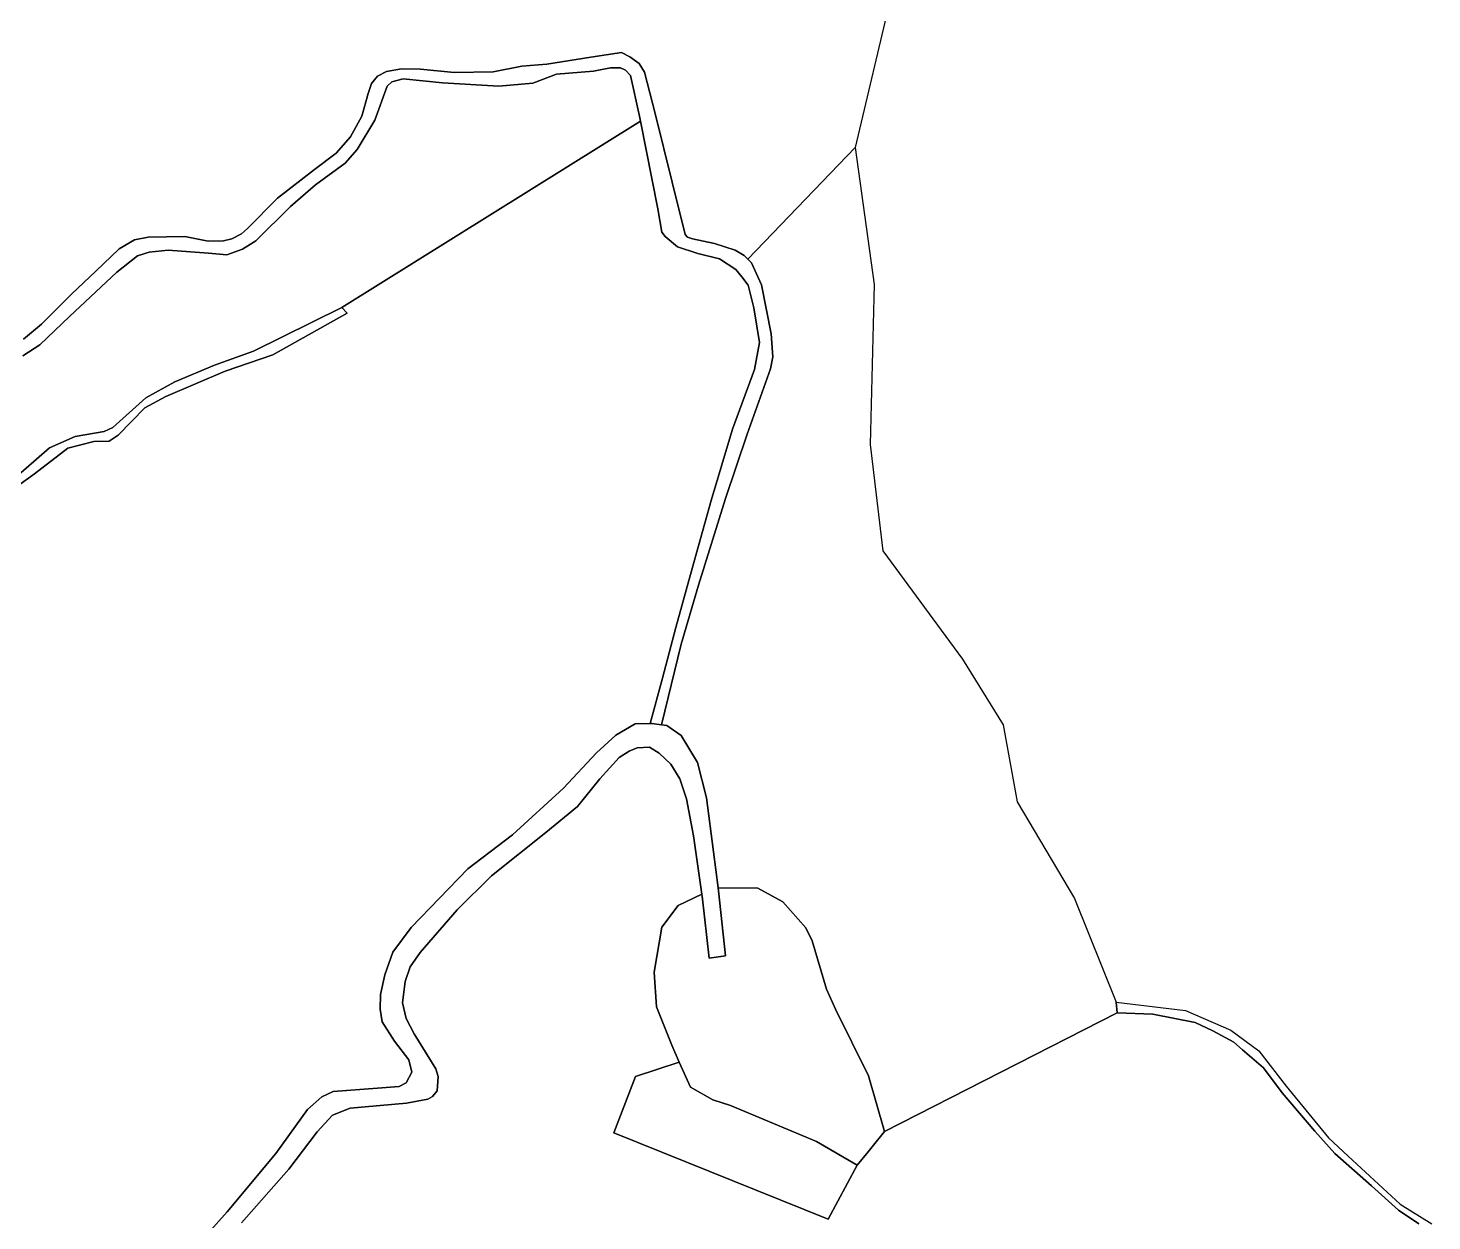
# Model space of a CAD drawing. Header units: inches. Extents: x 469449 to 472390, y 1000542 to 1004361.
# Drawn here: x 471325 to 472110, y 1002400 to 1003067 of the extents above; entities that cross this region are included whole.
import ezdxf

# ---------------------------------------------------------------- set-up
doc = ezdxf.new("R2010")
doc.units = ezdxf.units.IN
doc.header["$MEASUREMENT"] = 0
doc.layers.add('Gulele_10_07_New_Parcel', color=7, linetype='Continuous')

msp = doc.modelspace()

# ---------------------------------------------------------------- linework, layer by layer
at = {"layer": 'Gulele_10_07_New_Parcel'}
for points in [[(471807.19, 1003084.93), (471787.13, 1003000.3), (471727.1, 1002937.91), (471725.11, 1002939.97), (471720.1, 1002942.99), (471708.43, 1002946.63), (471696.24, 1002949.28), (471693.43, 1002950.22), (471691.99, 1002951.73), (471684.85, 1002980.91), (471675.24, 1003019.39), (471669.41, 1003042.58), (471666.33, 1003047.45), (471661.13, 1003051.19), (471656.46, 1003053.59), (471639.23, 1003050.99), (471614.69, 1003046.94), (471600.62, 1003045.97), (471584.59, 1003042.75), (471562.77, 1003042.41), (471544.1, 1003044.12), (471533.36, 1003044.46), (471524.99, 1003042.88), (471519.91, 1003040.21), (471516.62, 1003036.09), (471514.76, 1003030.66), (471511.14, 1003017.92), (471504.89, 1003006.32), (471496.88, 1002997.15), (471484.8, 1002988.09), (471463.96, 1002972.12), (471447.28, 1002955.16), (471443.87, 1002952.17), (471438.59, 1002949.29), (471433.85, 1002948.26), (471425.34, 1002948.05), (471412.23, 1002950.66), (471391.74, 1002950.18), (471384.12, 1002948.74), (471375.4, 1002943.66), (471362.43, 1002931.16), (471349.02, 1002918.48), (471332.08, 1002901.62), (471321.92, 1002893.24)], [(471321.92, 1002893.24), (471332.08, 1002901.62), (471349.02, 1002918.48), (471362.43, 1002931.16), (471375.4, 1002943.66), (471384.12, 1002948.74), (471391.74, 1002950.18), (471412.23, 1002950.66), (471425.34, 1002948.05), (471433.85, 1002948.26), (471438.59, 1002949.29), (471443.87, 1002952.17), (471447.28, 1002955.16), (471463.96, 1002972.12), (471484.8, 1002988.09), (471496.88, 1002997.15), (471504.89, 1003006.32), (471511.14, 1003017.92), (471514.76, 1003030.66), (471516.62, 1003036.09), (471519.91, 1003040.21), (471524.99, 1003042.88), (471533.36, 1003044.46), (471544.1, 1003044.12), (471562.77, 1003042.41), (471584.59, 1003042.75), (471600.62, 1003045.97), (471614.69, 1003046.94), (471639.23, 1003050.99), (471656.46, 1003053.59), (471661.13, 1003051.19), (471666.33, 1003047.45), (471669.41, 1003042.58), (471675.24, 1003019.39), (471684.85, 1002980.91), (471691.99, 1002951.73), (471693.43, 1002950.22), (471696.24, 1002949.28), (471708.43, 1002946.63), (471720.1, 1002942.99), (471725.11, 1002939.97), (471727.1, 1002937.91), (471729.09, 1002935.85), (471734.85, 1002923.52), (471740.2, 1002896.19), (471741.1, 1002883.34), (471739.79, 1002876.54), (471726.7, 1002840.07), (471714.62, 1002804.06), (471699.53, 1002755.64), (471689.84, 1002722.62), (471678.88, 1002677.47), (471673.38, 1002678.28), (471672.55, 1002678.26), (471679.42, 1002703.65), (471686.93, 1002731.97), (471696.03, 1002764.97), (471706.63, 1002802.98), (471718.47, 1002842.91), (471730.86, 1002876.32), (471733.61, 1002891.42), (471730.55, 1002910.75), (471727.36, 1002923.35), (471723.72, 1002928.09), (471720.36, 1002932.14), (471711.33, 1002938.08), (471699.18, 1002941.17), (471687.72, 1002944.81), (471680.79, 1002950.58), (471679.01, 1002952.98), (471676.71, 1002966.07), (471666.99, 1003015.19), (471666.44, 1003017.94), (471661.43, 1003040.74), (471658.76, 1003043.63), (471655.81, 1003044.86), (471650.21, 1003044.9), (471640.81, 1003043.11), (471620.11, 1003041.36), (471606.87, 1003036.28), (471587.92, 1003034.7), (471556.32, 1003036.59), (471534.42, 1003038.79), (471528.04, 1003037.07), (471525.43, 1003034.6), (471518.53, 1003015.61), (471508.51, 1002999.27), (471501.82, 1002991.54), (471485.34, 1002979.59), (471471.31, 1002967.4), (471451.95, 1002948.11), (471444.4, 1002943.58), (471435.62, 1002940.42), (471425.36, 1002941.21), (471402.91, 1002942.92), (471392.27, 1002941.89), (471385.65, 1002939.73), (471374.25, 1002930.6), (471347.73, 1002905.91), (471331.18, 1002889.98), (471321.51, 1002883.8)], [(471321.51, 1002883.8), (471331.18, 1002889.98), (471347.73, 1002905.91), (471374.25, 1002930.6), (471385.65, 1002939.73), (471392.27, 1002941.89), (471402.91, 1002942.92), (471425.36, 1002941.21), (471435.62, 1002940.42), (471444.4, 1002943.58), (471451.95, 1002948.11), (471471.31, 1002967.4), (471485.34, 1002979.59), (471501.82, 1002991.54), (471508.51, 1002999.27), (471518.53, 1003015.61), (471525.43, 1003034.6), (471528.04, 1003037.07), (471534.42, 1003038.79), (471556.32, 1003036.59), (471587.92, 1003034.7), (471606.87, 1003036.28), (471620.11, 1003041.36), (471640.81, 1003043.11), (471650.21, 1003044.9), (471655.81, 1003044.86), (471658.76, 1003043.63), (471661.43, 1003040.74), (471666.44, 1003017.94), (471666.99, 1003015.19), (471500.03, 1002910.95), (471450.57, 1002886.46), (471428.79, 1002878.7), (471406.7, 1002869.38), (471390.46, 1002860.4), (471372, 1002843.78), (471367.08, 1002841.56), (471350.91, 1002838.78), (471336.51, 1002832.5), (471314.73, 1002813.42)], [(471291.9, 1002791.93), (471328.04, 1002817.86), (471346.83, 1002832.25), (471361.23, 1002835.95), (471369.84, 1002836.19), (471375.01, 1002839.52), (471389.89, 1002854.78), (471401.58, 1002861.06), (471434.74, 1002875.29), (471461.44, 1002884.52), (471502.98, 1002907.75), (471500.03, 1002910.95), (471666.99, 1003015.19), (471676.71, 1002966.07), (471679.01, 1002952.98), (471680.79, 1002950.58), (471687.72, 1002944.81), (471699.18, 1002941.17), (471711.33, 1002938.08), (471720.36, 1002932.14), (471723.72, 1002928.09), (471727.36, 1002923.35), (471730.55, 1002910.75), (471733.61, 1002891.42), (471730.86, 1002876.32), (471718.47, 1002842.91), (471706.63, 1002802.98), (471696.03, 1002764.97), (471686.93, 1002731.97), (471679.42, 1002703.65), (471672.55, 1002678.26), (471664.03, 1002678.03), (471653.33, 1002671.63), (471642.5, 1002661.91), (471623.98, 1002642.15), (471595.44, 1002616.06), (471570.49, 1002597.02), (471538.89, 1002564.21), (471528.55, 1002550.3), (471524, 1002537.74), (471521.68, 1002526.62), (471521.43, 1002518.49), (471522.66, 1002511.48), (471529.55, 1002500.52), (471537.55, 1002490.06), (471539.15, 1002483.29), (471535.95, 1002477.26), (471532.16, 1002475.2), (471519.98, 1002474.34), (471495.16, 1002472.42), (471488.88, 1002469.47), (471480.76, 1002462.33), (471463.05, 1002437.71), (471435.84, 1002405.07), (471406.35, 1002372.11)], [(471314.73, 1002813.42), (471336.51, 1002832.5), (471350.91, 1002838.78), (471367.08, 1002841.56), (471372, 1002843.78), (471390.46, 1002860.4), (471406.7, 1002869.38), (471428.79, 1002878.7), (471450.57, 1002886.46), (471500.03, 1002910.95), (471502.98, 1002907.75), (471461.44, 1002884.52), (471434.74, 1002875.29), (471401.58, 1002861.06), (471389.89, 1002854.78), (471375.01, 1002839.52), (471369.84, 1002836.19), (471361.23, 1002835.95), (471346.83, 1002832.25), (471328.04, 1002817.86), (471291.9, 1002791.93)], [(471406.35, 1002372.11), (471435.84, 1002405.07), (471463.05, 1002437.71), (471480.76, 1002462.33), (471488.88, 1002469.47), (471495.16, 1002472.42), (471519.98, 1002474.34), (471532.16, 1002475.2), (471535.95, 1002477.26), (471539.15, 1002483.29), (471537.55, 1002490.06), (471529.55, 1002500.52), (471522.66, 1002511.48), (471521.43, 1002518.49), (471521.68, 1002526.62), (471524, 1002537.74), (471528.55, 1002550.3), (471538.89, 1002564.21), (471570.49, 1002597.02), (471595.44, 1002616.06), (471623.98, 1002642.15), (471642.5, 1002661.91), (471653.33, 1002671.63), (471664.03, 1002678.03), (471672.55, 1002678.26), (471673.38, 1002678.28), (471678.88, 1002677.47), (471681.75, 1002677.05), (471689.78, 1002671.54), (471698.87, 1002656.45), (471704.04, 1002636.64), (471710.43, 1002586.26), (471710.62, 1002584.57), (471714.61, 1002548.32), (471705.51, 1002547.09), (471701.62, 1002581.67), (471701.47, 1002582.71), (471696.77, 1002615.48), (471692.72, 1002636.14), (471689.04, 1002647.21), (471684.12, 1002655.58), (471677.47, 1002661.73), (471672.06, 1002664.93), (471665.17, 1002664.56), (471660.73, 1002662.73), (471655.2, 1002659.27), (471644.38, 1002647.21), (471631.83, 1002631.82), (471614.05, 1002617.25), (471583.66, 1002593.12), (471564.61, 1002574.1), (471543.82, 1002550.22), (471538.28, 1002542.09), (471535.45, 1002533.97), (471533.98, 1002522.08), (471535.94, 1002513.22), (471540.5, 1002504.72), (471552.55, 1002485.03), (471553.91, 1002480.84), (471553.29, 1002472.72), (471550.83, 1002469.64), (471548.14, 1002468.11), (471536.23, 1002465.91), (471504.61, 1002463.2), (471494.89, 1002459.14), (471486.16, 1002449.91), (471470.3, 1002429.02), (471443.86, 1002399.02)], [(471443.86, 1002399.02), (471470.3, 1002429.02), (471486.16, 1002449.91), (471494.89, 1002459.14), (471504.61, 1002463.2), (471536.23, 1002465.91), (471548.14, 1002468.11), (471550.83, 1002469.64), (471553.29, 1002472.72), (471553.91, 1002480.84), (471552.55, 1002485.03), (471540.5, 1002504.72), (471535.94, 1002513.22), (471533.98, 1002522.08), (471535.45, 1002533.97), (471538.28, 1002542.09), (471543.82, 1002550.22), (471564.61, 1002574.1), (471583.66, 1002593.12), (471614.05, 1002617.25), (471631.83, 1002631.82), (471644.38, 1002647.21), (471655.2, 1002659.27), (471660.73, 1002662.73), (471665.17, 1002664.56), (471672.06, 1002664.93), (471677.47, 1002661.73), (471684.12, 1002655.58), (471689.04, 1002647.21), (471692.72, 1002636.14), (471696.77, 1002615.48), (471701.47, 1002582.71), (471688.09, 1002576.43), (471678.98, 1002564.4), (471674.73, 1002539.25), (471676.08, 1002519.85), (471684.58, 1002498.35), (471688.78, 1002488.88), (471664.25, 1002480.78), (471652.1, 1002449.25), (471771.96, 1002401.08), (471788.22, 1002431.17), (471794.42, 1002438.76), (471796.65, 1002441.49), (471803.62, 1002450.02), (471933.73, 1002516.45), (471953.72, 1002515.62), (471977.35, 1002511.06), (471987.13, 1002506.33), (471998.9, 1002500.11), (472003.88, 1002495.71), (472015.57, 1002485.68), (472025.94, 1002471.74), (472044.26, 1002450.26), (472055.37, 1002437.82), (472076.02, 1002419.66), (472091.11, 1002406.14), (472102.47, 1002398.43)], [(472102.47, 1002398.43), (472091.11, 1002406.14), (472076.02, 1002419.66), (472055.37, 1002437.82), (472044.26, 1002450.26), (472025.94, 1002471.74), (472015.57, 1002485.68), (472003.88, 1002495.71), (471998.9, 1002500.11), (471987.13, 1002506.33), (471977.35, 1002511.06), (471953.72, 1002515.62), (471933.73, 1002516.45), (471933.23, 1002522.42), (471971.85, 1002517.66), (471997.29, 1002506.67), (472012.89, 1002495.11), (472028.21, 1002475.44), (472051.92, 1002446.53), (472062.98, 1002436.27), (472091.95, 1002409.38), (472109.75, 1002398.44)]]:
    msp.add_lwpolyline(points, dxfattribs=at)
for points in [[(471933.23, 1002522.42), (471933.73, 1002516.45), (471803.62, 1002450.02), (471794.52, 1002481.25), (471776.2, 1002518.5), (471771.11, 1002529.75), (471763.1, 1002556.72), (471759.58, 1002563.99), (471746.71, 1002578.45), (471732.74, 1002586.1), (471710.43, 1002586.26), (471704.04, 1002636.64), (471698.87, 1002656.45), (471689.78, 1002671.54), (471681.75, 1002677.05), (471678.88, 1002677.47), (471689.84, 1002722.62), (471699.53, 1002755.64), (471714.62, 1002804.06), (471726.7, 1002840.07), (471739.79, 1002876.54), (471741.1, 1002883.34), (471740.2, 1002896.19), (471734.85, 1002923.52), (471729.09, 1002935.85), (471727.1, 1002937.91), (471787.13, 1003000.3), (471797.82, 1002923.74), (471795.6, 1002834.26), (471802.71, 1002774.83), (471847.21, 1002714.22), (471869.86, 1002677.41), (471877.85, 1002634.38), (471909.88, 1002580.39)], [(471763.1, 1002556.72), (471771.11, 1002529.75), (471776.2, 1002518.5), (471794.52, 1002481.25), (471803.62, 1002450.02), (471796.65, 1002441.49), (471794.42, 1002438.76), (471788.22, 1002431.17), (471765.53, 1002444.48), (471717.34, 1002464.61), (471707.62, 1002467.77), (471695.02, 1002474.78), (471688.78, 1002488.88), (471684.58, 1002498.35), (471676.08, 1002519.85), (471674.73, 1002539.25), (471678.98, 1002564.4), (471688.09, 1002576.43), (471701.47, 1002582.71), (471701.62, 1002581.67), (471705.51, 1002547.09), (471714.61, 1002548.32), (471710.62, 1002584.57), (471710.43, 1002586.26), (471732.74, 1002586.1), (471746.71, 1002578.45), (471759.58, 1002563.99)], [(471788.22, 1002431.17), (471771.96, 1002401.08), (471652.1, 1002449.25), (471664.25, 1002480.78), (471688.78, 1002488.88), (471695.02, 1002474.78), (471707.62, 1002467.77), (471717.34, 1002464.61), (471765.53, 1002444.48)]]:
    msp.add_lwpolyline(points, close=True, dxfattribs=at)

doc.saveas('drawing.dxf')
